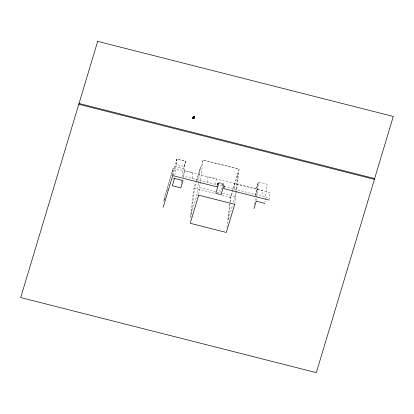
<?xml version="1.0" encoding="UTF-8"?>
<svg xmlns="http://www.w3.org/2000/svg" width="414" height="414" viewBox="0 0 414 414"><rect width="100%" height="100%" fill="white"/><g stroke="black" fill="none" stroke-linecap="round" stroke-linejoin="round"><path stroke-width="0.31" stroke-dasharray="2.07 1.55" d="M163.825 201.768L164.353 197.452L173.047 168.514L172.369 174.061L171.629 176.524M172.69 175.598L173.611 168.1L269.923 192.562L269.079 199.434M173.073 179.526L173.3 177.663M173.606 175.174L174.677 166.475L176.871 159.173L185.394 161.336L183.412 177.492M174.884 175.329L176.871 159.173M181.446 182.936L181.901 179.205M182.207 176.721L183.2 168.643L185.394 161.336M192.163 178.398L192.852 172.762L184.463 170.63L183.769 176.266L267.589 197.55M190.854 218.194L194.533 188.225L196.552 181.503M198.311 183.283L196.831 195.351L190.43 216.657L193.938 188.075L195.584 182.6M198.389 182.652L200.34 166.775L195.77 181.989M198.756 194.528L203.051 159.887L239.111 169.047L234.816 203.688M207.212 182.217L207.906 176.587L216.294 178.734L215.606 184.349M217.003 185.042L217.376 183.107L218.654 182.507L223.405 183.712L224.46 184.903L224.248 186.662M217.091 185.446L217.376 183.107M218.069 185.089L218.287 183.335L217.754 185.11M223.265 187.014L223.555 184.675L223.027 184.08L218.923 183.035L217.148 183.873M223.943 188.013L224.46 184.903M226.913 227.353L230.593 197.385L239.044 169.264L202.984 160.104L196.738 180.892M234.236 189.079L234.924 183.464L262.73 190.528L262.036 196.143M235.726 192.815L235.338 195.982L233.33 202.658M235.804 192.184L238.138 173.181L230.846 197.452L228.042 220.253L232.601 205.085M254.553 204.211L255.319 197.995M255.624 195.511L256.385 189.296L258.579 181.989L267.108 184.158L264.893 202.177M255.635 195.449L256.566 187.863L258.046 182.947L256.882 192.427L255.956 195.501M256.292 200.635L258.579 181.989M164.084 199.791L173.611 168.1M164.41 200.536L165.522 196.841M167.37 190.688L167.742 189.457M218.654 182.507L218.426 183.273L223.172 184.478L224.233 185.674M218.214 185.4L218.923 183.035M223.027 184.08L220.895 191.17L217.966 190.43M223.172 184.478L223.405 183.712M222.841 187.04L223.555 184.675M174.677 166.475L183.2 168.643M199.651 187.563L216.439 191.827M217.06 191.987L222.033 193.25M222.654 193.405L235.711 196.722M194.533 188.225L215.052 193.436M221.888 195.175L230.593 197.385M176.975 158.826L176.281 164.456L184.675 166.588L185.363 160.958L176.975 158.826"/><path stroke-width="0.62" d="M192.914 117.54L192.826 118.244L194.062 118.554L194.451 117.26L193.214 116.945L192.826 118.244L193.214 116.945M193.628 116.324L193.038 118.295L193.628 116.324L194.445 116.531L193.856 118.502L194.445 116.531M163.168 207.29L172.69 175.598L216.786 186.797L217.019 186.031L217.93 186.264L215.797 193.354L221.06 194.694L223.193 187.599L224.103 187.832L223.87 188.598L269.002 200.06M254.02 208.563L256.214 201.256L264.743 203.419M194.14 117.938L194.451 117.26M193.928 117.886L194.383 117.498M193.354 117.234L193.11 117.679M193.504 117.348L194.321 117.56M79.017 103.474L374.634 178.558M78.779 104.276L374.396 179.36M97.683 41.364L20.7 297.557L316.317 372.636L393.3 116.443L97.683 41.364M174.506 178.439L172.307 185.741L180.835 187.909L183.029 180.602L174.506 178.439M198.679 195.17L190.228 223.291L226.287 232.451L234.738 204.325L198.679 195.17"/></g></svg>
